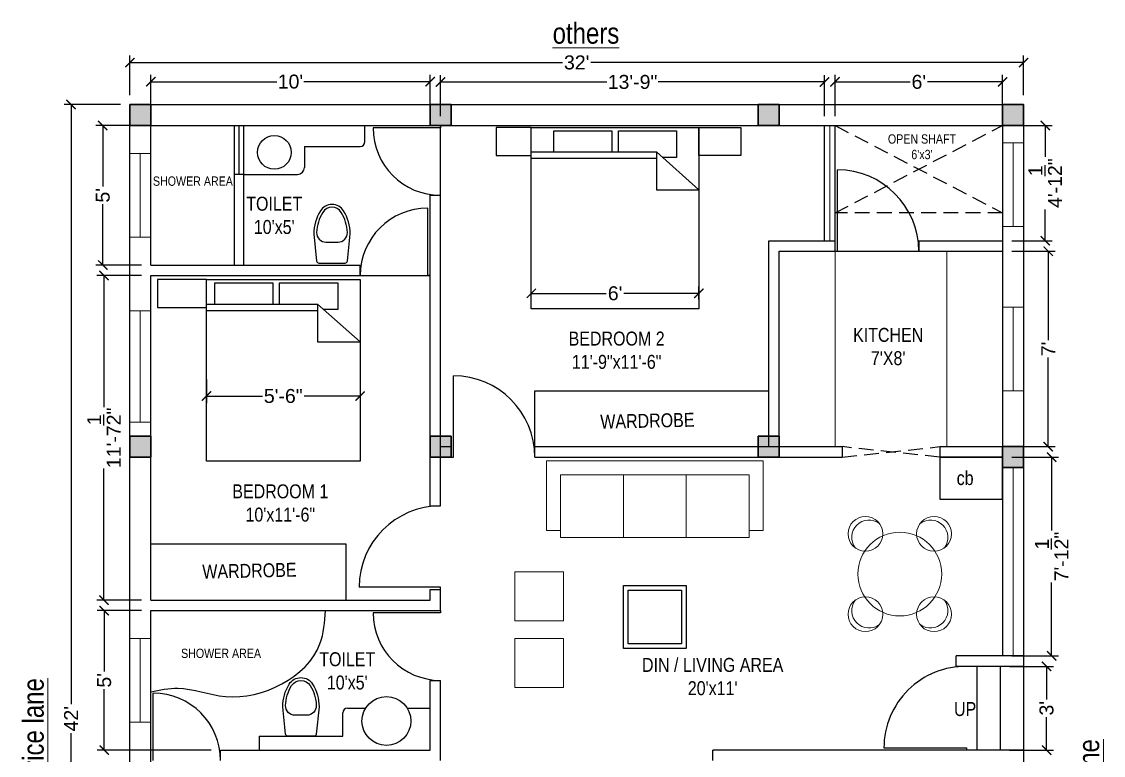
# Model space of a CAD drawing. Header units: inches. Extents: x 4446 to 5421, y 202 to 821.
# Drawn here: x 4956 to 5420.8, y 505.7 to 821.1 of the extents above; entities that cross this region are included whole.
import ezdxf

# ---------------------------------------------------------------- set-up
doc = ezdxf.new("R2010")
doc.units = ezdxf.units.IN
doc.linetypes.add('DASHED2', pattern=[9.525, 6.35, -3.175])
for name, color, linetype in [('Bathroom fixtures', 140, 'Continuous'), ('door', 24, 'Continuous'), ('fur', 161, 'Continuous'), ('wall', 170, 'Continuous')]:
    doc.layers.add(name, color=color, linetype=linetype)
for name, color, linetype, lineweight in [('col', 242, 'Continuous', 30), ('FIXTURE', 56, 'Continuous', 5), ('stone', 142, 'Continuous', 18), ('TXT', 252, 'Continuous', 20), ('wind', 26, 'Continuous', 20)]:
    doc.layers.add(name, color=color, linetype=linetype, lineweight=lineweight)
doc.styles.get("Standard").update_dxf_attribs({"font": 'ARIAL.TTF', "height": 6})
doc.dimstyles.new('ISO-25', dxfattribs={"dimscale": 0, "dimtxt": 6, "dimasz": 4, "dimexe": 3, "dimexo": 4, "dimgap": 1, "dimtad": 0, "dimlfac": 0, "dimlunit": 4, "dimtxsty": 'Standard', "dimblk": 'ARCHTICK', "dimcen": 2.5, "dimclrd": 3, "dimclre": 256, "dimadec": 0, "dimazin": 0, "dimtfac": 0, "dimtmove": 0, "dimatfit": 0, "dimfxl": 0, "dimlwd": -1, "dimlwe": -1, "dimarcsym": 0})

# ---------------------------------------------------------------- blocks, each defined once
blk = doc.blocks.new('_ArchTick')
at = {"color": 0, "linetype": 'ByBlock', "const_width": 0.15}
blk.add_lwpolyline([(-0.5, -0.5), (0.5, 0.5)], dxfattribs=at)
blk = doc.blocks.new('*D273')
at = {"layer": 'Defpoints', "color": 0}
for p in [(5002.4759, 785.4251), (4977.2107, 281.4251), (5002.4759, 281.4251)]:
    blk.add_point(p, dxfattribs=at)
at = {"layer": 'wall'}
for p, q in [((4998.4759, 785.4251), (4974.2107, 785.4251)), ((4998.4759, 281.4251), (4974.2107, 281.4251))]:
    blk.add_line(p, q, dxfattribs=at)
at = {"layer": 'wall', "color": 3}
for p, q in [((4977.2107, 785.4251), (4977.2107, 527.6372)), ((4977.2107, 281.4251), (4977.2107, 515.2129))]:
    blk.add_line(p, q, dxfattribs=at)
at = {"layer": 'wall', "color": 3, "xscale": 4, "yscale": 4, "zscale": 4}
for p, rotation in [((4977.2107, 785.4251), 90), ((4977.2107, 281.4251), 270)]:
    blk.add_blockref('_ArchTick', p, dxfattribs=dict(at, rotation=rotation))
at = {"layer": 'wall', "color": 0, "insert": (4977.2107, 521.4251), "char_height": 6, "attachment_point": 5, "rotation": 90}
blk.add_mtext("42'", dxfattribs=at)
blk = doc.blocks.new('*D285')
at = {"layer": 'Defpoints', "color": 0}
for p in [(5386.4759, 803.5031), (5002.4759, 785.4251), (5386.4759, 785.4251)]:
    blk.add_point(p, dxfattribs=at)
at = {"layer": 'wall'}
for p, q in [((5002.4759, 789.4251), (5002.4759, 806.5031)), ((5386.4759, 789.4251), (5386.4759, 806.5031))]:
    blk.add_line(p, q, dxfattribs=at)
at = {"layer": 'wall', "color": 3}
for p, q in [((5002.4759, 803.5031), (5188.3866, 803.5031)), ((5386.4759, 803.5031), (5200.5653, 803.5031))]:
    blk.add_line(p, q, dxfattribs=at)
at = {"layer": 'wall', "color": 3, "xscale": 4, "yscale": 4, "zscale": 4, "rotation": 180}
blk.add_blockref('_ArchTick', (5002.4759, 803.5031), dxfattribs=at)
at = {"layer": 'wall', "color": 3, "xscale": 4, "yscale": 4, "zscale": 4}
blk.add_blockref('_ArchTick', (5386.4759, 803.5031), dxfattribs=at)
at = {"layer": 'wall', "color": 0, "insert": (5194.4759, 803.5031), "char_height": 6, "attachment_point": 5}
blk.add_mtext("32'", dxfattribs=at)
blk = doc.blocks.new('*D342')
at = {"layer": 'Defpoints', "color": 0}
for p in [(5035.4017, 671.1893), (5101.4017, 668.9499), (5101.4017, 660.1302)]:
    blk.add_point(p, dxfattribs=at)
at = {"layer": 'wall'}
for p, q in [((5035.4017, 667.1893), (5035.4017, 657.1302)), ((5101.4017, 664.9499), (5101.4017, 657.1302))]:
    blk.add_line(p, q, dxfattribs=at)
at = {"layer": 'wall', "color": 3}
for p, q in [((5035.4017, 660.1302), (5059.427, 660.1302)), ((5101.4017, 660.1302), (5077.3765, 660.1302))]:
    blk.add_line(p, q, dxfattribs=at)
at = {"layer": 'wall', "color": 3, "xscale": 4, "yscale": 4, "zscale": 4, "rotation": 180}
blk.add_blockref('_ArchTick', (5035.4017, 660.1302), dxfattribs=at)
at = {"layer": 'wall', "color": 3, "xscale": 4, "yscale": 4, "zscale": 4}
blk.add_blockref('_ArchTick', (5101.4017, 660.1302), dxfattribs=at)
at = {"layer": 'wall', "color": 0, "insert": (5068.4017, 660.1302), "char_height": 6, "attachment_point": 5}
blk.add_mtext('5\'-6"', dxfattribs=at)
blk = doc.blocks.new('*D345')
at = {"layer": 'Defpoints', "color": 0}
for p in [(5246.984, 704.2854), (5174.984, 697.5689), (5246.984, 697.5689)]:
    blk.add_point(p, dxfattribs=at)
at = {"layer": 'wall'}
for p, q in [((5174.984, 701.5689), (5174.984, 707.2854)), ((5246.984, 701.5689), (5246.984, 707.2854))]:
    blk.add_line(p, q, dxfattribs=at)
at = {"layer": 'wall', "color": 3}
for p, q in [((5174.984, 704.2854), (5207.2071, 704.2854)), ((5246.984, 704.2854), (5214.761, 704.2854))]:
    blk.add_line(p, q, dxfattribs=at)
at = {"layer": 'wall', "color": 3, "xscale": 4, "yscale": 4, "zscale": 4, "rotation": 180}
blk.add_blockref('_ArchTick', (5174.984, 704.2854), dxfattribs=at)
at = {"layer": 'wall', "color": 3, "xscale": 4, "yscale": 4, "zscale": 4}
blk.add_blockref('_ArchTick', (5246.984, 704.2854), dxfattribs=at)
at = {"layer": 'wall', "color": 0, "insert": (5210.984, 704.2854), "char_height": 6, "attachment_point": 5}
blk.add_mtext("6'", dxfattribs=at)
blk = doc.blocks.new('*D365')
at = {"layer": 'Defpoints', "color": 0}
for p in [(5011.4759, 776.4251), (4990.8479, 716.4251), (5011.4759, 716.4251)]:
    blk.add_point(p, dxfattribs=at)
at = {"layer": 'wall'}
for p, q in [((5007.4759, 776.4251), (4987.8479, 776.4251)), ((5007.4759, 716.4251), (4987.8479, 716.4251))]:
    blk.add_line(p, q, dxfattribs=at)
at = {"layer": 'wall', "color": 3}
for p, q in [((4990.8479, 776.4251), (4990.8479, 750.1856)), ((4990.8479, 716.4251), (4990.8479, 742.6645))]:
    blk.add_line(p, q, dxfattribs=at)
at = {"layer": 'wall', "color": 3, "xscale": 4, "yscale": 4, "zscale": 4}
for p, rotation in [((4990.8479, 776.4251), 90), ((4990.8479, 716.4251), 270)]:
    blk.add_blockref('_ArchTick', p, dxfattribs=dict(at, rotation=rotation))
at = {"layer": 'wall', "color": 0, "insert": (4990.8479, 746.4251), "char_height": 6, "attachment_point": 5, "rotation": 90}
blk.add_mtext("5'", dxfattribs=at)
blk = doc.blocks.new('*D366')
at = {"layer": 'Defpoints', "color": 0}
for p in [(5011.4759, 711.9251), (4991.3444, 572.4251), (5011.4759, 572.4251)]:
    blk.add_point(p, dxfattribs=at)
at = {"layer": 'wall'}
for p, q in [((5007.4759, 711.9251), (4988.3444, 711.9251)), ((5007.4759, 572.4251), (4988.3444, 572.4251))]:
    blk.add_line(p, q, dxfattribs=at)
at = {"layer": 'wall', "color": 3}
for p, q in [((4991.3444, 711.9251), (4991.3444, 655.3858)), ((4991.3444, 572.4251), (4991.3444, 628.9643))]:
    blk.add_line(p, q, dxfattribs=at)
at = {"layer": 'wall', "color": 3, "xscale": 4, "yscale": 4, "zscale": 4}
for p, rotation in [((4991.3444, 711.9251), 90), ((4991.3444, 572.4251), 270)]:
    blk.add_blockref('_ArchTick', p, dxfattribs=dict(at, rotation=rotation))
at = {"layer": 'wall', "color": 0, "insert": (4991.3444, 642.1751), "char_height": 6, "attachment_point": 5, "rotation": 90}
blk.add_mtext('11\'-7{\\H1.000000x;\\S1/2;}"', dxfattribs=at)
blk = doc.blocks.new('*D367')
at = {"layer": 'Defpoints', "color": 0}
for p in [(5011.4759, 567.9251), (4991.4454, 507.9251), (5041.4759, 507.9251)]:
    blk.add_point(p, dxfattribs=at)
at = {"layer": 'wall'}
for p, q in [((5007.4759, 567.9251), (4988.4454, 567.9251)), ((5037.4759, 507.9251), (4988.4454, 507.9251))]:
    blk.add_line(p, q, dxfattribs=at)
at = {"layer": 'wall', "color": 3}
for p, q in [((4991.4454, 567.9251), (4991.4454, 541.6856)), ((4991.4454, 507.9251), (4991.4454, 534.1645))]:
    blk.add_line(p, q, dxfattribs=at)
at = {"layer": 'wall', "color": 3, "xscale": 4, "yscale": 4, "zscale": 4}
for p, rotation in [((4991.4454, 567.9251), 90), ((4991.4454, 507.9251), 270)]:
    blk.add_blockref('_ArchTick', p, dxfattribs=dict(at, rotation=rotation))
at = {"layer": 'wall', "color": 0, "insert": (4991.4454, 537.9251), "char_height": 6, "attachment_point": 5, "rotation": 90}
blk.add_mtext("5'", dxfattribs=at)
blk = doc.blocks.new('*D368')
at = {"layer": 'Defpoints', "color": 0}
for p in [(5131.4759, 795.2728), (5011.4759, 776.4251), (5131.4759, 776.4251)]:
    blk.add_point(p, dxfattribs=at)
at = {"layer": 'wall'}
for p, q in [((5011.4759, 780.4251), (5011.4759, 798.2728)), ((5131.4759, 780.4251), (5131.4759, 798.2728))]:
    blk.add_line(p, q, dxfattribs=at)
at = {"layer": 'wall', "color": 3}
for p, q in [((5011.4759, 795.2728), (5065.6669, 795.2728)), ((5131.4759, 795.2728), (5077.2849, 795.2728))]:
    blk.add_line(p, q, dxfattribs=at)
at = {"layer": 'wall', "color": 3, "xscale": 4, "yscale": 4, "zscale": 4, "rotation": 180}
blk.add_blockref('_ArchTick', (5011.4759, 795.2728), dxfattribs=at)
at = {"layer": 'wall', "color": 3, "xscale": 4, "yscale": 4, "zscale": 4}
blk.add_blockref('_ArchTick', (5131.4759, 795.2728), dxfattribs=at)
at = {"layer": 'wall', "color": 0, "insert": (5071.4759, 795.2728), "char_height": 6, "attachment_point": 5}
blk.add_mtext("10'", dxfattribs=at)
blk = doc.blocks.new('*D369')
at = {"layer": 'Defpoints', "color": 0}
for p in [(5300.9759, 795.1362), (5135.9759, 776.4251), (5300.9759, 776.4251)]:
    blk.add_point(p, dxfattribs=at)
at = {"layer": 'wall'}
for p, q in [((5135.9759, 780.4251), (5135.9759, 798.1362)), ((5300.9759, 780.4251), (5300.9759, 798.1362))]:
    blk.add_line(p, q, dxfattribs=at)
at = {"layer": 'wall', "color": 3}
for p, q in [((5135.9759, 795.1362), (5207.4527, 795.1362)), ((5300.9759, 795.1362), (5229.4991, 795.1362))]:
    blk.add_line(p, q, dxfattribs=at)
at = {"layer": 'wall', "color": 3, "xscale": 4, "yscale": 4, "zscale": 4, "rotation": 180}
blk.add_blockref('_ArchTick', (5135.9759, 795.1362), dxfattribs=at)
at = {"layer": 'wall', "color": 3, "xscale": 4, "yscale": 4, "zscale": 4}
blk.add_blockref('_ArchTick', (5300.9759, 795.1362), dxfattribs=at)
at = {"layer": 'wall', "color": 0, "insert": (5218.4759, 795.1362), "char_height": 6, "attachment_point": 5}
blk.add_mtext('13\'-9"', dxfattribs=at)
blk = doc.blocks.new('*D370')
at = {"layer": 'Defpoints', "color": 0}
for p in [(5377.4759, 795.1612), (5305.4759, 776.4251), (5377.4759, 776.4251)]:
    blk.add_point(p, dxfattribs=at)
at = {"layer": 'wall'}
for p, q in [((5305.4759, 780.4251), (5305.4759, 798.1612)), ((5377.4759, 780.4251), (5377.4759, 798.1612))]:
    blk.add_line(p, q, dxfattribs=at)
at = {"layer": 'wall', "color": 3}
for p, q in [((5305.4759, 795.1612), (5337.699, 795.1612)), ((5377.4759, 795.1612), (5345.2529, 795.1612))]:
    blk.add_line(p, q, dxfattribs=at)
at = {"layer": 'wall', "color": 3, "xscale": 4, "yscale": 4, "zscale": 4, "rotation": 180}
blk.add_blockref('_ArchTick', (5305.4759, 795.1612), dxfattribs=at)
at = {"layer": 'wall', "color": 3, "xscale": 4, "yscale": 4, "zscale": 4}
blk.add_blockref('_ArchTick', (5377.4759, 795.1612), dxfattribs=at)
at = {"layer": 'wall', "color": 0, "insert": (5341.4759, 795.1612), "char_height": 6, "attachment_point": 5}
blk.add_mtext("6'", dxfattribs=at)
blk = doc.blocks.new('*D371')
at = {"layer": 'Defpoints', "color": 0}
for p in [(5377.4759, 776.4251), (5377.4759, 726.8785), (5395.7913, 726.8785)]:
    blk.add_point(p, dxfattribs=at)
at = {"layer": 'wall'}
for p, q in [((5381.4759, 776.4251), (5398.7913, 776.4251)), ((5381.4759, 726.8785), (5398.7913, 726.8785))]:
    blk.add_line(p, q, dxfattribs=at)
at = {"layer": 'wall', "color": 3}
for p, q in [((5395.7913, 776.4251), (5395.7913, 762.9348)), ((5395.7913, 726.8785), (5395.7913, 740.3687))]:
    blk.add_line(p, q, dxfattribs=at)
at = {"layer": 'wall', "color": 3, "xscale": 4, "yscale": 4, "zscale": 4}
for p, rotation in [((5395.7913, 776.4251), 90), ((5395.7913, 726.8785), 270)]:
    blk.add_blockref('_ArchTick', p, dxfattribs=dict(at, rotation=rotation))
at = {"layer": 'wall', "color": 0, "insert": (5395.7913, 751.6518), "char_height": 6, "attachment_point": 5, "rotation": 90}
blk.add_mtext('4\'-1{\\H1.000000x;\\S1/2;}"', dxfattribs=at)
blk = doc.blocks.new('*D372')
at = {"layer": 'Defpoints', "color": 0}
for p in [(5377.4759, 722.3785), (5377.4759, 638.3785), (5397.0905, 638.3785)]:
    blk.add_point(p, dxfattribs=at)
at = {"layer": 'wall'}
for p, q in [((5381.4759, 722.3785), (5400.0905, 722.3785)), ((5381.4759, 638.3785), (5400.0905, 638.3785))]:
    blk.add_line(p, q, dxfattribs=at)
at = {"layer": 'wall', "color": 3}
for p, q in [((5397.0905, 722.3785), (5397.0905, 684.1145)), ((5397.0905, 638.3785), (5397.0905, 676.6425))]:
    blk.add_line(p, q, dxfattribs=at)
at = {"layer": 'wall', "color": 3, "xscale": 4, "yscale": 4, "zscale": 4}
for p, rotation in [((5397.0905, 722.3785), 90), ((5397.0905, 638.3785), 270)]:
    blk.add_blockref('_ArchTick', p, dxfattribs=dict(at, rotation=rotation))
at = {"layer": 'wall', "color": 0, "insert": (5397.0905, 680.3785), "char_height": 6, "attachment_point": 5, "rotation": 90}
blk.add_mtext("7'", dxfattribs=at)
blk = doc.blocks.new('*D373')
at = {"layer": 'Defpoints', "color": 0}
for p in [(5377.4759, 633.8785), (5377.4759, 548.4251), (5398.5423, 548.4251)]:
    blk.add_point(p, dxfattribs=at)
at = {"layer": 'wall'}
for p, q in [((5381.4759, 633.8785), (5401.5423, 633.8785)), ((5381.4759, 548.4251), (5401.5423, 548.4251))]:
    blk.add_line(p, q, dxfattribs=at)
at = {"layer": 'wall', "color": 3}
for p, q in [((5398.5423, 633.8785), (5398.5423, 602.2896)), ((5398.5423, 548.4251), (5398.5423, 580.014))]:
    blk.add_line(p, q, dxfattribs=at)
at = {"layer": 'wall', "color": 3, "xscale": 4, "yscale": 4, "zscale": 4}
for p, rotation in [((5398.5423, 633.8785), 90), ((5398.5423, 548.4251), 270)]:
    blk.add_blockref('_ArchTick', p, dxfattribs=dict(at, rotation=rotation))
at = {"layer": 'wall', "color": 0, "insert": (5398.5423, 591.1518), "char_height": 6, "attachment_point": 5, "rotation": 90}
blk.add_mtext('7\'-1{\\H1.000000x;\\S1/2;}"', dxfattribs=at)
blk = doc.blocks.new('*D374')
at = {"layer": 'Defpoints', "color": 0}
for p in [(5376.4759, 543.9251), (5376.4759, 507.9251), (5396.3724, 507.9251)]:
    blk.add_point(p, dxfattribs=at)
at = {"layer": 'wall'}
for p, q in [((5380.4759, 543.9251), (5399.3724, 543.9251)), ((5380.4759, 507.9251), (5399.3724, 507.9251))]:
    blk.add_line(p, q, dxfattribs=at)
at = {"layer": 'wall', "color": 3}
for p, q in [((5396.3724, 543.9251), (5396.3724, 529.6836)), ((5396.3724, 507.9251), (5396.3724, 522.1665))]:
    blk.add_line(p, q, dxfattribs=at)
at = {"layer": 'wall', "color": 3, "xscale": 4, "yscale": 4, "zscale": 4}
for p, rotation in [((5396.3724, 543.9251), 90), ((5396.3724, 507.9251), 270)]:
    blk.add_blockref('_ArchTick', p, dxfattribs=dict(at, rotation=rotation))
at = {"layer": 'wall', "color": 0, "insert": (5396.3724, 525.9251), "char_height": 6, "attachment_point": 5, "rotation": 90}
blk.add_mtext("3'", dxfattribs=at)
blk = doc.blocks.new('zd')
at = {"layer": 'Bathroom fixtures', "linetype": 'ByBlock'}
for points in [[(315, 195.0208), (22.4343, 164.8355, 0.3844), (0, 139.9675), (0, -139.9675, 0.3839), (22.3902, -164.8309, 0.0014), (313.7402, -194.853, 0.1406), (560.2363, -125.2155, 0.2597), (630, 0.0208, 0.2597), (560.2363, 125.2572, 0.1395)], [(225, 64.872), (225, -64.8303, 0.423), (327.9769, -164.786, 0.1319), (544.4457, -99.7075, 0.2597), (600, 0.0208, 0.2597), (544.4457, 99.7492, 0.1319), (327.9769, 164.8276, 0.423)]]:
    blk.add_lwpolyline(points, format="xyb", close=True, dxfattribs=at)
blk.add_arc((316.2314, -169.9774), 25, 264.2811, 270.16, dxfattribs=at)

msp = doc.modelspace()

# ---------------------------------------------------------------- hatches: boundary and pattern name
at = {"layer": 'col'}
for points in [[(5002.4759, 785.4251), (5011.4759, 785.4251), (5011.4759, 776.4251), (5002.4759, 776.4251)], [(5131.4759, 785.4251), (5140.4759, 785.4251), (5140.4759, 776.4251), (5131.4759, 776.4251)], [(5272.4759, 785.4251), (5281.4759, 785.4251), (5281.4759, 776.4251), (5272.4759, 776.4251)], [(5377.4759, 785.4251), (5386.4759, 785.4251), (5386.4759, 776.4251), (5377.4759, 776.4251)], [(5002.4759, 642.8785), (5011.4759, 642.8785), (5011.4759, 633.8785), (5002.4759, 633.8785)], [(5131.4759, 642.8785), (5140.4759, 642.8785), (5140.4759, 633.8785), (5131.4759, 633.8785)], [(5272.4759, 642.8785), (5281.4759, 642.8785), (5281.4759, 633.8785), (5272.4759, 633.8785)], [(5377.4759, 638.3785), (5386.4759, 638.3785), (5386.4759, 629.3785), (5377.4759, 629.3785)]]:
    msp.add_hatch(color=256, dxfattribs=at).paths.add_polyline_path(points)

# ---------------------------------------------------------------- linework, layer by layer
for p, q in [((5101.4759, 711.9251), (5101.4759, 716.4251)), ((5140.4759, 633.8785), (5140.4759, 638.3785)), ((5176.4759, 633.8785), (5176.4759, 638.3785)), ((5366.4759, 543.9251), (5366.4759, 507.9251)), ((5376.4759, 543.9251), (5376.4759, 507.9251)), ((5386.4759, 543.9251), (5386.4759, 507.9251)), ((5041.4759, 503.4251), (5041.4759, 507.9251))]:
    msp.add_line(p, q)
at = {"layer": 'Bathroom fixtures'}
for p, q in [((5047.4759, 716.4251), (5047.4759, 776.4251)), ((5049.4759, 755.4251), (5049.4759, 776.4251)), ((5051.4759, 716.4251), (5051.4759, 776.4251)), ((5051.4759, 755.4251), (5051.4759, 776.4251)), ((5103.4759, 769.4251), (5103.4759, 776.4251)), ((5077.4759, 767.4251), (5077.4759, 758.4251)), ((5077.4759, 767.4251), (5101.4759, 767.4251)), ((5051.4759, 755.4251), (5047.4759, 755.4251)), ((5051.4759, 755.4251), (5074.4759, 755.4251)), ((5095.9759, 525.9251), (5103.7663, 525.9251)), ((5121.6855, 525.9251), (5131.4759, 525.9251)), ((5093.9759, 513.9251), (5093.9759, 523.9251)), ((5057.9759, 513.9251), (5093.9759, 513.9251)), ((5057.9759, 513.9251), (5057.9759, 507.9251))]:
    msp.add_line(p, q, dxfattribs=at)
for centre, radius in [((5064.5698, 764.8914), 7.2632), ((5112.7259, 520.4501), 10.5)]:
    msp.add_circle(centre, radius, dxfattribs=at)
for centre, radius, start, end in [((5101.4759, 769.4251), 2, 270, 0), ((5074.4759, 758.4251), 3, 270, 0), ((5095.9759, 523.9251), 2, 90, 180)]:
    msp.add_arc(centre, radius, start, end, dxfattribs=at)
msp.add_open_spline([(5011.4759, 532.9263), (5015.3593, 533.7683), (5026.1697, 536.1122), (5051.0116, 525.1588), (5084.6797, 542.3152), (5086.2359, 562.9863), (5086.6077, 567.9251)], degree=3, knots=[0, 0, 0, 0, 11.692, 32.5478, 78.9765, 93.5514, 93.5514, 93.5514, 93.5514], dxfattribs=at)
at = {"layer": 'col'}
for points in [[(5002.4759, 785.4251), (5011.4759, 785.4251), (5011.4759, 776.4251), (5002.4759, 776.4251)], [(5131.4759, 785.4251), (5140.4759, 785.4251), (5140.4759, 776.4251), (5131.4759, 776.4251)], [(5272.4759, 785.4251), (5281.4759, 785.4251), (5281.4759, 776.4251), (5272.4759, 776.4251)], [(5377.4759, 785.4251), (5386.4759, 785.4251), (5386.4759, 776.4251), (5377.4759, 776.4251)], [(5002.4759, 642.8785), (5011.4759, 642.8785), (5011.4759, 633.8785), (5002.4759, 633.8785)], [(5131.4759, 642.8785), (5140.4759, 642.8785), (5140.4759, 633.8785), (5131.4759, 633.8785)], [(5272.4759, 642.8785), (5281.4759, 642.8785), (5281.4759, 633.8785), (5272.4759, 633.8785)], [(5377.4759, 638.3785), (5386.4759, 638.3785), (5386.4759, 629.3785), (5377.4759, 629.3785)]]:
    msp.add_lwpolyline(points, close=True, dxfattribs=at)
at = {"layer": 'door'}
for p, q in [((5135.9759, 776.4251), (5135.9759, 775.4251)), ((5135.9759, 775.4251), (5106.9759, 775.4251)), ((5306.4759, 722.3785), (5306.4759, 757.3785)), ((5130.4759, 711.9251), (5130.4759, 740.9251)), ((5305.4759, 722.3785), (5341.4759, 722.3785)), ((5305.4759, 722.3785), (5306.4759, 722.3785)), ((5101.4759, 711.9251), (5131.4759, 711.9251)), ((5131.4759, 711.9251), (5130.4759, 711.9251)), ((5141.4759, 633.8785), (5141.4759, 668.8785)), ((5140.4759, 633.8785), (5141.4759, 633.8785)), ((5135.9759, 577.9251), (5100.9759, 577.9251)), ((5135.9759, 576.9251), (5135.9759, 577.9251)), ((5135.9759, 567.9251), (5135.9759, 566.9251)), ((5135.9759, 566.9251), (5106.9759, 566.9251)), ((5012.4759, 503.4251), (5012.4759, 532.4251)), ((5326.4759, 508.9251), (5361.9759, 508.9251)), ((5361.9759, 508.9251), (5361.9759, 507.9251))]:
    msp.add_line(p, q, dxfattribs=at)
at = {"layer": 'door', "linetype": 'DASHED2'}
for p, q in [((5308.4759, 633.8785), (5350.4759, 638.3785)), ((5350.4759, 633.8785), (5308.4759, 638.3785))]:
    msp.add_line(p, q, dxfattribs=at)
at = {"layer": 'door'}
for centre, radius, start, end in [((5135.9759, 775.4251), 29, 180, 270), ((5306.4759, 722.3785), 35, 0, 90), ((5130.4759, 711.9251), 29, 90, 180), ((5141.4759, 633.8785), 35, 0, 90), ((5135.9759, 577.9251), 35, 90, 180), ((5135.9759, 566.9251), 29, 180, 270), ((5361.5521, 508.8514), 35.0762, 89.3076, 179.8797), ((5012.4759, 503.4251), 29, 360, 90)]:
    msp.add_arc(centre, radius, start, end, dxfattribs=at)
at = {"layer": 'FIXTURE', "linetype": 'Continuous'}
for p, q in [((5181.5732, 602.2939), (5181.5732, 632.2939)), ((5181.5732, 632.2939), (5274.5732, 632.2939)), ((5274.5732, 632.2939), (5274.5732, 602.2939)), ((5187.5199, 599.2934), (5187.5732, 626.2939)), ((5187.5732, 626.2939), (5268.5732, 626.2939)), ((5214.5199, 599.2934), (5214.5732, 626.2939)), ((5241.5199, 599.2934), (5241.5732, 626.2939)), ((5268.5199, 599.2934), (5268.5732, 626.2939)), ((5187.5732, 602.2939), (5181.5732, 602.2939)), ((5274.5732, 602.2939), (5268.5732, 602.2939)), ((5268.5199, 599.2934), (5187.5199, 599.2934))]:
    msp.add_line(p, q, dxfattribs=at)
for points in [[(5167.8494, 563.5246), (5188.8494, 563.5246), (5188.8494, 584.5246), (5167.8494, 584.5246)], [(5167.8494, 534.9049), (5188.8494, 534.9049), (5188.8494, 555.9049), (5167.8494, 555.9049)]]:
    msp.add_lwpolyline(points, close=True, dxfattribs=at)
for centre, radius in [((5318.5565, 600.9056), 7.5), ((5348.0397, 600.9056), 7.5), ((5333.2981, 583.6306), 18), ((5318.5565, 566.3556), 7.5), ((5348.0397, 566.3556), 7.5)]:
    msp.add_circle(centre, radius, dxfattribs=at)
for centre, start, end in [((5320.1325, 599.3295), 53.5455, 216.4545), ((5346.4636, 599.3295), 323.5455, 126.4545), ((5320.1325, 567.9317), 143.5455, 306.4545), ((5346.4636, 567.9317), 233.5455, 36.4545)]:
    msp.add_arc(centre, 7.5, start, end, dxfattribs=at)
at = {"layer": 'fur', "linetype": 'Continuous'}
for p, q in [((5174.984, 697.5689), (5174.984, 775.5689)), ((5174.984, 775.5689), (5246.984, 775.5689)), ((5184.584, 774.1289), (5209.544, 774.1289)), ((5184.584, 765.0688), (5184.584, 774.1289)), ((5209.544, 774.1289), (5209.544, 765.0688)), ((5212.424, 774.1289), (5237.384, 774.1289)), ((5212.424, 765.0688), (5212.424, 774.1289)), ((5237.384, 774.1289), (5237.384, 762.6688)), ((5246.984, 775.5689), (5246.984, 697.5689)), ((5174.984, 765.0688), (5228.7441, 765.0688)), ((5246.984, 748.8494), (5228.7441, 765.0688)), ((5228.7441, 765.0688), (5228.7441, 748.8494)), ((5237.384, 762.6688), (5231.1433, 762.6688)), ((5228.7441, 762.1888), (5174.984, 762.1888)), ((5228.7441, 748.8494), (5246.984, 748.8494)), ((5035.4017, 632.1892), (5035.4017, 710.1893)), ((5035.4017, 710.1893), (5101.4017, 710.1893)), ((5039.0017, 708.7493), (5063.9617, 708.7493)), ((5039.0017, 699.6892), (5039.0017, 708.7493)), ((5063.9617, 708.7493), (5063.9617, 699.6892)), ((5066.8417, 708.7493), (5091.8017, 708.7493)), ((5066.8417, 699.6892), (5066.8417, 708.7493)), ((5091.8017, 708.7493), (5091.8017, 697.2892)), ((5101.4017, 710.1893), (5101.4017, 632.1892)), ((5035.4017, 699.6892), (5083.1617, 699.6892)), ((5101.4017, 683.4698), (5083.1617, 699.6892)), ((5083.1617, 699.6892), (5083.1617, 683.4698)), ((5091.8017, 697.2892), (5085.561, 697.2892)), ((5246.984, 697.5689), (5174.984, 697.5689)), ((5083.1617, 696.8092), (5035.4017, 696.8092)), ((5083.1617, 683.4698), (5101.4017, 683.4698)), ((5176.4759, 638.3785), (5176.4759, 662.3785)), ((5176.4759, 662.3785), (5276.9759, 662.3785)), ((5101.4017, 632.1892), (5035.4017, 632.1892)), ((5350.4759, 633.8785), (5350.4759, 615.8785)), ((5350.4759, 615.8785), (5377.4759, 615.8785)), ((5095.423, 596.4251), (5011.4759, 596.4251)), ((5095.423, 572.4251), (5095.423, 596.4251))]:
    msp.add_line(p, q, dxfattribs=at)
for points in [[(5159.9078, 763.5689), (5174.984, 763.5689), (5174.984, 775.5689), (5159.9078, 775.5689)], [(5264.984, 763.5689), (5246.984, 763.5689), (5246.984, 775.5689), (5264.984, 775.5689)], [(5014.3255, 698.1893), (5035.4017, 698.1893), (5035.4017, 710.1893), (5014.3255, 710.1893)], [(5241.5732, 551.6601), (5214.5732, 551.6601), (5214.5732, 578.6601), (5241.5732, 578.6601)], [(5239.5732, 553.6601), (5216.5732, 553.6601), (5216.5732, 576.6601), (5239.5732, 576.6601)]]:
    msp.add_lwpolyline(points, close=True, dxfattribs=at)
at = {"layer": 'stone'}
for p, q in [((5305.4759, 638.3785), (5305.4759, 722.3785)), ((5353.4759, 722.3785), (5353.4759, 638.3785))]:
    msp.add_line(p, q, dxfattribs=at)
at = {"layer": 'wall'}
for p, q in [((5002.4759, 785.4251), (5386.4759, 785.4251)), ((5002.4759, 281.4251), (5002.4759, 785.4251)), ((5386.4759, 785.4251), (5386.4759, 457.0311)), ((5011.4759, 776.4251), (5377.4759, 776.4251)), ((5011.4759, 716.4251), (5011.4759, 776.4251)), ((5135.9759, 746.4251), (5135.9759, 776.4251)), ((5300.9759, 726.8785), (5300.9759, 776.4251)), ((5300.9759, 776.4251), (5305.4759, 776.4251)), ((5305.4759, 722.3785), (5305.4759, 776.4251)), ((5377.4759, 776.4251), (5377.4759, 548.4251)), ((5131.4759, 746.4251), (5135.9759, 746.4251)), ((5131.4759, 612.9251), (5131.4759, 746.4251)), ((5135.9759, 612.9251), (5135.9759, 746.4251)), ((5276.9759, 726.8785), (5305.4759, 726.8785)), ((5276.9759, 638.3785), (5276.9759, 726.8785)), ((5341.4759, 726.8785), (5377.4759, 726.8785)), ((5341.4759, 726.8785), (5341.4759, 722.3785)), ((5281.4759, 722.3785), (5305.4759, 722.3785)), ((5281.4759, 638.3785), (5281.4759, 722.3785)), ((5341.4759, 722.3785), (5377.4759, 722.3785)), ((5011.4759, 716.4251), (5101.4759, 716.4251)), ((5011.4759, 572.4251), (5011.4759, 711.9251)), ((5011.4759, 711.9251), (5101.4759, 711.9251)), ((5135.9759, 638.3785), (5140.4759, 638.3785)), ((5176.4759, 638.3785), (5308.4759, 638.3785)), ((5308.4759, 638.3785), (5308.4759, 633.8785)), ((5350.4759, 638.3785), (5377.4759, 638.3785)), ((5350.4759, 638.3785), (5350.4759, 633.8785)), ((5135.9759, 633.8785), (5140.4759, 633.8785)), ((5176.4759, 633.8785), (5308.4759, 633.8785)), ((5350.4759, 633.8785), (5377.4759, 633.8785)), ((5377.4759, 633.8785), (5350.4759, 633.8785)), ((5377.4759, 615.8785), (5377.4759, 633.8785)), ((5131.4759, 612.9251), (5135.9759, 612.9251)), ((5131.4759, 572.4251), (5131.4759, 576.9251)), ((5131.4759, 576.9251), (5135.9759, 576.9251)), ((5135.9759, 567.9251), (5135.9759, 576.9251)), ((5011.4759, 572.4251), (5131.4759, 572.4251)), ((5011.4759, 395.4251), (5011.4759, 567.9251)), ((5011.4759, 567.9251), (5135.9759, 567.9251)), ((5386.4759, 548.4251), (5357.4759, 548.4251)), ((5357.4759, 543.9251), (5357.4759, 548.4251)), ((5386.4759, 543.9251), (5357.4759, 543.9251)), ((5131.4759, 507.9251), (5131.4759, 537.9251)), ((5131.4759, 537.9251), (5135.9759, 537.9251)), ((5135.9759, 503.4251), (5135.9759, 537.9251)), ((5041.4759, 507.9251), (5131.4759, 507.9251)), ((5386.4759, 507.9251), (5252.9759, 507.9251)), ((5252.9759, 503.4251), (5252.9759, 507.9251))]:
    msp.add_line(p, q, dxfattribs=at)
at = {"layer": 'wall', "linetype": 'DASHED2'}
for p, q in [((5305.4759, 738.8785), (5377.4759, 776.4251)), ((5305.4759, 776.4251), (5377.4759, 738.8785)), ((5377.4759, 738.8785), (5305.4759, 738.8785))]:
    msp.add_line(p, q, dxfattribs=at)
at = {"layer": 'wind'}
for p, q in [((5303.2259, 776.4251), (5303.2259, 726.8785)), ((5377.4759, 768.9943), (5386.4759, 768.9943)), ((5381.9759, 768.9943), (5381.9759, 732.9943)), ((5011.4759, 764.4251), (5002.4759, 764.4251)), ((5006.9759, 764.4251), (5006.9759, 728.4251)), ((5377.4759, 732.9943), (5386.4759, 732.9943)), ((5011.4759, 728.4251), (5002.4759, 728.4251)), ((5377.4759, 698.3785), (5386.4759, 698.3785)), ((5381.9759, 698.3785), (5381.9759, 662.3785)), ((5011.4759, 696.7893), (5002.4759, 696.7893)), ((5006.9759, 696.7893), (5006.9759, 648.8785)), ((5377.4759, 662.3785), (5386.4759, 662.3785)), ((5011.4759, 648.8785), (5002.4759, 648.8785)), ((5381.9759, 629.3785), (5381.9759, 548.4251)), ((5011.4759, 555.9251), (5002.4759, 555.9251)), ((5006.9759, 555.9251), (5006.9759, 519.9251)), ((5011.4759, 519.9251), (5002.4759, 519.9251))]:
    msp.add_line(p, q, dxfattribs=at)

# ---------------------------------------------------------------- block references
at = {"layer": 'Bathroom fixtures', "yscale": 0.04, "zscale": 0.04}
for p, xscale, rotation in [((5089.3413, 717.2883), 0.04, 90), ((5075.9759, 513.9251), -0.04, 270)]:
    msp.add_blockref('zd', p, dxfattribs=dict(at, xscale=xscale, rotation=rotation))

# ---------------------------------------------------------------- texts
at = {"layer": 'TXT', "width": 52873.6116, "attachment_point": 8}
for s, insert, char_height in [('\\pxt2937;{\\fArial Narrow|b0|i0|c0|p34;\\Lothers}', (5198.4572, 811.4775), 9), ("{\\fArial Narrow|b0|i0|c0|p34;OPEN SHAFT\\P6'x3'}", (5342.8286, 761.9113), 4), ('{\\fArial Narrow|b0|i0|c0|p34;SHOWER AREA}', (5029.5703, 750.4653), 4), ("{\\fArial Narrow|b0|i0|c0|p34;TOILET\\P10'x5'}", (5064.5235, 729.7296), 6), ('{\\fArial Narrow|b0|i0|c0|p34;BEDROOM 2\\P11\'-9"x11\'-6"}', (5211.6326, 671.7493), 6), ("\\pxt4409;{\\fArial Narrow|b0|i0|c0|p34;KITCHEN\\P7'X8'}", (5328.3011, 673.3312), 6), ('{\\fArial Narrow|b0|i0|c0|p34;cb}', (5361.3792, 621.7949), 6), ('{\\fArial Narrow|b0|i0|c0|p34;BEDROOM 1\\P10\'x11\'-6"}', (5067.1243, 606.0832), 6), ('{\\fArial Narrow|b0|i0|c0|p34;SHOWER AREA}', (5041.6616, 547.4668), 4), ("{\\fArial Narrow|b0|i0|c0|p34;TOILET\\P10'x5'}", (5095.891, 533.9152), 6), ("{\\fArial Narrow|b0|i0|c0|p34;DIN / LIVING AREA\\P20'x11'^I}", (5252.899, 531.4722), 6), ('{\\fArial Narrow|b0|i0|c0|p34;UP}', (5361.3792, 522.5116), 6)]:
    msp.add_mtext(s, dxfattribs=dict(at, insert=insert, char_height=char_height))
for s, insert, char_height, rotation in [('\\pxt4409;{\\fArial Narrow|b0|i0|c0|p34;WARDROBE}', (5224.9112, 646.4418), 6, 1.260556), ('\\pxt4409;{\\fArial Narrow|b0|i0|c0|p34;WARDROBE}', (5053.9184, 581.9803), 6, 1.260556), ('\\pxt2937,2938;{\\fArial Narrow|b0|i0|c0|p34;\\Lservice lane}', (4965.5892, 511.3542), 9, 90), ('\\pxt2937,2938;{\\fArial Narrow|b0|i0|c0|p34;\\Lservice lane}', (5419.1001, 485.1526), 9, 90)]:
    msp.add_mtext(s, dxfattribs=dict(at, insert=insert, char_height=char_height, rotation=rotation))

# ---------------------------------------------------------------- dimensions: what is measured, and where the dimension line sits
at = {"layer": 'wall'}
for base, p1, p2, picture, middle in [((5386.4759, 803.5031), (5002.4759, 785.4251), (5386.4759, 785.4251), '*D285', (5194.4759, 803.5031)), ((5131.4759, 795.2728), (5011.4759, 776.4251), (5131.4759, 776.4251), '*D368', (5071.4759, 795.2728)), ((5300.9759, 795.1362), (5135.9759, 776.4251), (5300.9759, 776.4251), '*D369', (5218.4759, 795.1362)), ((5377.4759, 795.1612), (5305.4759, 776.4251), (5377.4759, 776.4251), '*D370', (5341.4759, 795.1612)), ((5246.984, 704.2854), (5174.984, 697.5689), (5246.984, 697.5689), '*D345', (5210.984, 704.2854)), ((5101.4017, 660.1302), (5035.4017, 671.1893), (5101.4017, 668.9499), '*D342', (5068.4017, 660.1302))]:
    dim = msp.add_linear_dim(base=base, p1=p1, p2=p2, dimstyle='ISO-25', dxfattribs=at)
    dim.commit()
    dim.dimension.update_dxf_attribs({"geometry": picture, "text_midpoint": middle})
for base, p1, p2, picture, middle in [((4977.2107, 281.4251), (5002.4759, 785.4251), (5002.4759, 281.4251), '*D273', (4977.2107, 521.4251)), ((4990.8479, 716.4251), (5011.4759, 776.4251), (5011.4759, 716.4251), '*D365', (4990.8479, 746.4251)), ((5395.7913, 726.8785), (5377.4759, 776.4251), (5377.4759, 726.8785), '*D371', (5395.7913, 751.6518)), ((5397.0905, 638.3785), (5377.4759, 722.3785), (5377.4759, 638.3785), '*D372', (5397.0905, 680.3785)), ((4991.3444, 572.4251), (5011.4759, 711.9251), (5011.4759, 572.4251), '*D366', (4991.3444, 642.1751)), ((5398.5423, 548.4251), (5377.4759, 633.8785), (5377.4759, 548.4251), '*D373', (5398.5423, 591.1518)), ((4991.4454, 507.9251), (5011.4759, 567.9251), (5041.4759, 507.9251), '*D367', (4991.4454, 537.9251)), ((5396.3724, 507.9251), (5376.4759, 543.9251), (5376.4759, 507.9251), '*D374', (5396.3724, 525.9251))]:
    dim = msp.add_linear_dim(base=base, p1=p1, p2=p2, angle=90, dimstyle='ISO-25', dxfattribs=at)
    dim.commit()
    dim.dimension.update_dxf_attribs({"geometry": picture, "text_midpoint": middle})

doc.saveas('drawing.dxf')
